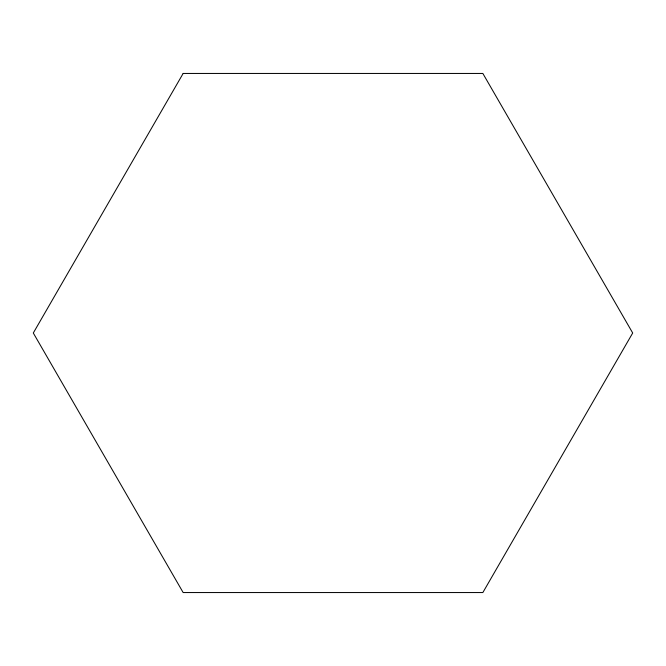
<?xml version="1.0" encoding="UTF-8"?>
<svg xmlns="http://www.w3.org/2000/svg" width="666" height="666" viewBox="0 0 666 666"><rect width="100%" height="100%" fill="white"/><g stroke="black" fill="none" stroke-linecap="round" stroke-linejoin="round"><path stroke-width="1" d="M183.15 73.451L33.3 333L183.15 592.549L482.85 592.549L632.7 333L482.85 73.451L183.15 73.451"/></g></svg>
